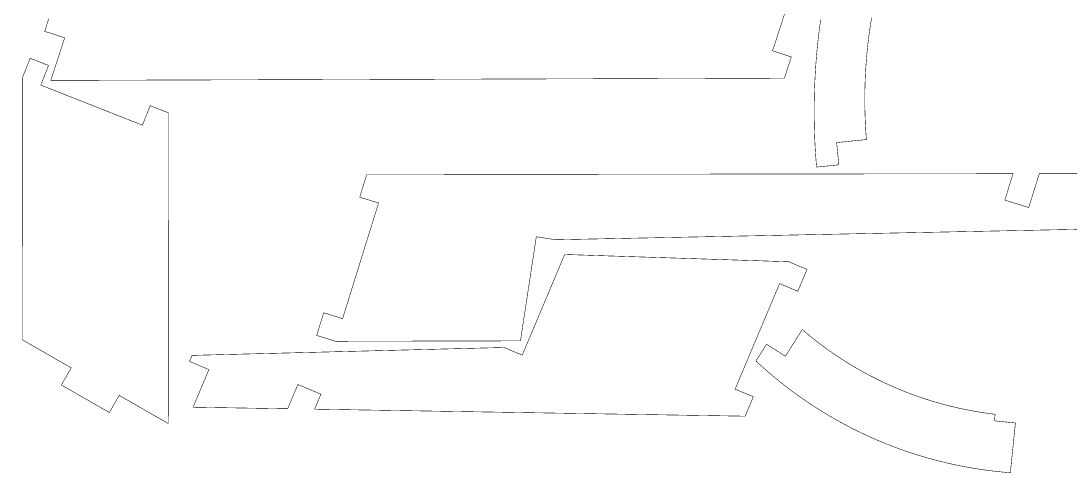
# Model space of a CAD drawing. Header units: metres. Extents: x 0 to 1595, y 0 to 995.
# Drawn here: x 0 to 798, y 0 to 344 of the extents above; entities that cross this region are included whole.
import ezdxf

# ---------------------------------------------------------------- set-up
doc = ezdxf.new("R2010")
doc.units = ezdxf.units.M

msp = doc.modelspace()

# ---------------------------------------------------------------- linework, layer by layer
for points in [[(21.2726, 345.3, 0, 0, 0), (18.1657, 335.794, 0, 0, 0), (33.3737, 330.824, 0, 0, 0), (22.8099, 298.506, 0, 0, 0), (15.2162, 294.944, 0, 0, 0), (21.0957, 309.825, 0, 0, 0), (7.14512, 315.338, 0, 0, 0), (7.14512, 315.338, 0, 0, 0), (1.26568, 300.457, 0, 0, 0), (1.06852, 101.457, 0, 0, 0), (38.3217, 80.0851, 0, 0, 0), (30.8574, 67.0742, 0, 0, 0), (67.2882, 46.1744, 0, 0, 0), (74.7524, 59.1854, 0, 0, 0), (112.006, 37.8138, 0, 0, 0), (112.239, 273.814, 0, 0, 0), (98.2888, 279.325, 0, 0, 0), (92.4093, 264.444, 0, 0, 0), (15.2162, 294.944, 0, 0, 0), (21.0957, 309.825, 0, 0, 0), (7.14512, 315.338, 0, 0, 0), (7.14512, 315.338, 0, 0, 0), (7.14512, 315.338, 0.4, 0.4, 0), (1.26568, 300.457, 0.4, 0.4, 0), (1.06852, 101.457, 0.4, 0.4, 0), (38.3217, 80.0851, 0.4, 0.4, 0), (30.8574, 67.0742, 0.4, 0.4, 0), (67.2882, 46.1744, 0.4, 0.4, 0), (74.7524, 59.1854, 0.4, 0.4, 0), (112.006, 37.8138, 0.4, 0.4, 0), (112.239, 273.814, 0.4, 0.4, 0), (98.2888, 279.325, 0.4, 0.4, 0), (92.4093, 264.444, 0.4, 0.4, 0), (15.2162, 294.944, 0.4, 0.4, 0), (21.0957, 309.825, 0.4, 0.4, 0), (7.14512, 315.338, 0.4, 0.4, 0), (7.14512, 315.338, 0.4, 0.4, 0), (1.26568, 300.457, 0, 0, 0), (1.06852, 101.457, 0, 0, 0), (38.3217, 80.0851, 0, 0, 0), (30.8574, 67.0742, 0, 0, 0), (67.2882, 46.1744, 0, 0, 0), (74.7524, 59.1854, 0, 0, 0), (112.006, 37.8138, 0, 0, 0), (112.239, 273.814, 0, 0, 0), (98.2888, 279.325, 0, 0, 0), (92.4093, 264.444, 0, 0, 0), (15.2162, 294.944, 0, 0, 0), (579.897, 300.168, 0, 0, 0), (585.179, 316.326, 0, 0, 0), (570.922, 320.986, 0, 0, 0), (599.818, 409.383, 0, 0, 0)], [(21.2726, 345.3, 0.4, 0.4, 0), (18.1657, 335.794, 0.4, 0.4, 0), (33.3737, 330.824, 0.4, 0.4, 0), (22.8099, 298.506, 0.4, 0.4, 0), (579.897, 300.168, 0.4, 0.4, 0), (585.179, 316.326, 0.4, 0.4, 0), (570.922, 320.986, 0.4, 0.4, 0), (599.818, 409.383, 0.4, 0.4, 0)], [(607.474, 344.567, 0.4, 0.4, 0), (606.989, 341.101, 0.4, 0.4, 0), (606.529, 337.633, 0.4, 0.4, 0), (606.096, 334.161, 0.4, 0.4, 0), (605.686, 330.686, 0.4, 0.4, 0), (605.3, 327.207, 0.4, 0.4, 0), (604.94, 323.726, 0.4, 0.4, 0), (604.606, 320.242, 0.4, 0.4, 0), (604.296, 316.756, 0.4, 0.4, 0), (604.01, 313.267, 0.4, 0.4, 0), (603.75, 309.775, 0.4, 0.4, 0), (603.514, 306.282, 0.4, 0.4, 0), (603.304, 302.786, 0.4, 0.4, 0), (603.118, 299.289, 0.4, 0.4, 0), (602.957, 295.789, 0.4, 0.4, 0), (602.822, 292.289, 0.4, 0.4, 0), (602.711, 288.786, 0.4, 0.4, 0), (602.626, 285.282, 0.4, 0.4, 0), (602.565, 281.776, 0.4, 0.4, 0), (602.531, 278.271, 0.4, 0.4, 0), (602.521, 274.763, 0.4, 0.4, 0), (602.536, 271.254, 0.4, 0.4, 0), (602.576, 267.746, 0.4, 0.4, 0), (602.642, 264.236, 0.4, 0.4, 0), (602.732, 260.726, 0.4, 0.4, 0), (602.847, 257.215, 0.4, 0.4, 0), (602.989, 253.704, 0.4, 0.4, 0), (603.154, 250.194, 0.4, 0.4, 0), (603.346, 246.683, 0.4, 0.4, 0), (603.563, 243.172, 0.4, 0.4, 0), (603.806, 239.662, 0.4, 0.4, 0), (604.072, 236.153, 0.4, 0.4, 0), (604.289, 233.521, 0.4, 0.4, 0), (604.365, 232.643, 0.4, 0.4, 0), (621.279, 234.349, 0.4, 0.4, 0), (619.575, 251.263, 0.4, 0.4, 0), (642.215, 253.546, 0.4, 0.4, 0), (642.108, 254.836, 0.4, 0.4, 0), (641.826, 258.711, 0.4, 0.4, 0), (641.511, 263.876, 0.4, 0.4, 0), (641.267, 269.044, 0.4, 0.4, 0), (641.093, 274.211, 0.4, 0.4, 0), (640.992, 279.376, 0.4, 0.4, 0), (640.963, 284.54, 0.4, 0.4, 0), (641.004, 289.701, 0.4, 0.4, 0), (641.117, 294.858, 0.4, 0.4, 0), (641.3, 300.013, 0.4, 0.4, 0), (641.556, 305.162, 0.4, 0.4, 0), (641.881, 310.306, 0.4, 0.4, 0), (642.278, 315.443, 0.4, 0.4, 0), (642.744, 320.574, 0.4, 0.4, 0), (643.283, 325.697, 0.4, 0.4, 0), (643.892, 330.811, 0.4, 0.4, 0), (644.569, 335.917, 0.4, 0.4, 0), (645.319, 341.013, 0.4, 0.4, 0), (646.139, 346.097, 0.4, 0.4, 0)], [(816.976, 227.674, 0, 0, 0), (773.476, 227.618, 0, 0, 0), (765.476, 201.899, 0, 0, 0), (747.333, 207.542, 0, 0, 0), (753.571, 227.594, 0, 0, 0), (262.761, 226.979, 0, 0, 0), (262.761, 226.979, 0, 0, 0), (257.415, 209.792, 0, 0, 0), (271.737, 205.336, 0, 0, 0), (244.414, 117.488, 0, 0, 0), (230.09, 121.943, 0, 0, 0), (224.744, 104.755, 0, 0, 0), (239.068, 100.3, 0, 0, 0), (379.494, 100.606, 0, 0, 0), (380.832, 89.7429, 0, 0, 0), (367.008, 95.5667, 0, 0, 0), (130.101, 89.5829, 0, 0, 0), (128.159, 84.9751, 0, 0, 0), (142.904, 78.7632, 0, 0, 0), (130.868, 50.195, 0, 0, 0), (202.678, 49.0282, 0, 0, 0), (210.443, 67.4592, 0, 0, 0), (227.953, 60.0825, 0, 0, 0), (223.156, 48.6954, 0, 0, 0), (550.111, 43.3828, 0, 0, 0), (550.111, 43.3828, 0, 0, 0), (556.324, 58.1276, 0, 0, 0), (542.5, 63.9515, 0, 0, 0), (576.278, 144.126, 0, 0, 0), (590.101, 138.303, 0, 0, 0), (597.09, 154.89, 0, 0, 0), (583.267, 160.714, 0, 0, 0), (413.057, 166.232, 0, 0, 0), (380.832, 89.7429, 0, 0, 0), (367.008, 95.5667, 0, 0, 0), (130.101, 89.5829, 0, 0, 0), (128.159, 84.9751, 0, 0, 0), (142.904, 78.7632, 0, 0, 0), (130.868, 50.195, 0, 0, 0), (202.678, 49.0282, 0, 0, 0), (210.443, 67.4592, 0, 0, 0), (227.953, 60.0825, 0, 0, 0), (223.156, 48.6954, 0, 0, 0), (550.111, 43.3828, 0, 0, 0), (550.111, 43.3828, 0, 0, 0), (550.111, 43.3828, 0.4, 0.4, 0), (556.324, 58.1276, 0.4, 0.4, 0), (542.5, 63.9515, 0.4, 0.4, 0), (576.278, 144.126, 0.4, 0.4, 0), (590.101, 138.303, 0.4, 0.4, 0), (597.09, 154.89, 0.4, 0.4, 0), (583.267, 160.714, 0.4, 0.4, 0), (413.057, 166.232, 0.4, 0.4, 0), (380.832, 89.7429, 0.4, 0.4, 0), (367.008, 95.5667, 0.4, 0.4, 0), (130.101, 89.5829, 0.4, 0.4, 0), (128.159, 84.9751, 0.4, 0.4, 0), (142.904, 78.7632, 0.4, 0.4, 0), (130.868, 50.195, 0.4, 0.4, 0), (202.678, 49.0282, 0.4, 0.4, 0), (210.443, 67.4592, 0.4, 0.4, 0), (227.953, 60.0825, 0.4, 0.4, 0), (223.156, 48.6954, 0.4, 0.4, 0), (550.111, 43.3828, 0.4, 0.4, 0), (550.111, 43.3828, 0.4, 0.4, 0), (550.111, 43.3828, 0, 0, 0), (556.324, 58.1276, 0, 0, 0), (542.5, 63.9515, 0, 0, 0), (576.278, 144.126, 0, 0, 0), (590.101, 138.303, 0, 0, 0), (597.09, 154.89, 0, 0, 0), (583.267, 160.714, 0, 0, 0), (413.057, 166.232, 0, 0, 0), (380.832, 89.7429, 0, 0, 0), (367.008, 95.5667, 0, 0, 0), (130.101, 89.5829, 0, 0, 0), (128.159, 84.9751, 0, 0, 0), (142.904, 78.7632, 0, 0, 0), (130.868, 50.195, 0, 0, 0), (202.678, 49.0282, 0, 0, 0), (210.443, 67.4592, 0, 0, 0), (227.953, 60.0825, 0, 0, 0), (223.156, 48.6954, 0, 0, 0), (550.111, 43.3828, 0, 0, 0), (550.111, 43.3828, 0, 0, 0), (556.324, 58.1276, 0, 0, 0), (570.993, 74.0826, 0, 0, 0), (573.59, 71.9239, 0, 0, 0), (576.208, 69.7944, 0, 0, 0), (578.847, 67.6942, 0, 0, 0), (581.506, 65.6238, 0, 0, 0), (584.185, 63.5826, 0, 0, 0), (586.883, 61.5712, 0, 0, 0), (589.603, 59.5897, 0, 0, 0), (592.34, 57.6382, 0, 0, 0), (595.096, 55.7165, 0, 0, 0), (597.872, 53.8251, 0, 0, 0), (600.665, 51.964, 0, 0, 0), (603.478, 50.1332, 0, 0, 0), (606.308, 48.3329, 0, 0, 0), (609.156, 46.5632, 0, 0, 0), (612.022, 44.8242, 0, 0, 0), (614.904, 43.1161, 0, 0, 0), (617.804, 41.4389, 0, 0, 0), (620.721, 39.7928, 0, 0, 0), (623.653, 38.1778, 0, 0, 0), (626.601, 36.594, 0, 0, 0), (629.567, 35.0418, 0, 0, 0), (632.547, 33.521, 0, 0, 0), (635.543, 32.0318, 0, 0, 0), (638.554, 30.5744, 0, 0, 0), (641.581, 29.1487, 0, 0, 0), (644.622, 27.7553, 0, 0, 0), (647.676, 26.3936, 0, 0, 0), (650.746, 25.0643, 0, 0, 0), (653.829, 23.7671, 0, 0, 0), (656.926, 22.5025, 0, 0, 0), (660.036, 21.2704, 0, 0, 0), (663.16, 20.0708, 0, 0, 0), (666.296, 18.904, 0, 0, 0), (669.444, 17.7701, 0, 0, 0), (672.606, 16.6693, 0, 0, 0), (675.779, 15.6015, 0, 0, 0), (678.964, 14.5668, 0, 0, 0), (682.161, 13.5657, 0, 0, 0), (685.369, 12.5978, 0, 0, 0), (688.588, 11.6634, 0, 0, 0), (691.818, 10.7628, 0, 0, 0), (695.058, 9.89594, 0, 0, 0), (698.308, 9.06293, 0, 0, 0), (701.569, 8.26389, 0, 0, 0), (704.839, 7.49903, 0, 0, 0), (708.119, 6.76833, 0, 0, 0), (711.408, 6.07206, 0, 0, 0), (714.707, 5.41015, 0, 0, 0), (718.014, 4.78276, 0, 0, 0), (721.329, 4.19011, 0, 0, 0), (724.653, 3.63226, 0, 0, 0), (727.983, 3.10926, 0, 0, 0), (731.324, 2.62131, 0, 0, 0), (734.669, 2.16851, 0, 0, 0), (738.024, 1.75088, 0, 0, 0), (741.385, 1.36871, 0, 0, 0), (744.751, 1.02192, 0, 0, 0), (748.126, 0.71072, 0, 0, 0), (750.661, 0.49957, 0, 0, 0), (751.506, 0.43522, 0, 0, 0), (755.357, 38.2394, 0, 0, 0), (739.44, 39.8614, 0, 0, 0), (739.947, 44.8356, 0, 0, 0), (739.313, 44.9094, 0, 0, 0), (737.41, 45.1436, 0, 0, 0), (734.878, 45.4753, 0, 0, 0), (732.351, 45.8304, 0, 0, 0), (729.829, 46.2089, 0, 0, 0), (727.313, 46.6107, 0, 0, 0), (724.801, 47.0358, 0, 0, 0), (722.294, 47.4839, 0, 0, 0), (719.794, 47.9553, 0, 0, 0), (717.3, 48.4497, 0, 0, 0), (714.811, 48.9671, 0, 0, 0), (712.329, 49.5074, 0, 0, 0), (709.853, 50.0706, 0, 0, 0), (707.383, 50.6564, 0, 0, 0), (704.921, 51.265, 0, 0, 0), (702.464, 51.8963, 0, 0, 0), (700.014, 52.5501, 0, 0, 0), (697.572, 53.2265, 0, 0, 0), (695.136, 53.9254, 0, 0, 0), (692.708, 54.6465, 0, 0, 0), (690.287, 55.3901, 0, 0, 0), (687.875, 56.156, 0, 0, 0), (685.469, 56.944, 0, 0, 0), (683.072, 57.7542, 0, 0, 0), (680.683, 58.5861, 0, 0, 0), (678.301, 59.4403, 0, 0, 0), (675.929, 60.3164, 0, 0, 0), (673.565, 61.2144, 0, 0, 0), (671.21, 62.1342, 0, 0, 0), (668.863, 63.0756, 0, 0, 0), (666.525, 64.0386, 0, 0, 0), (664.197, 65.0232, 0, 0, 0), (661.878, 66.0296, 0, 0, 0), (659.568, 67.0572, 0, 0, 0), (657.267, 68.1062, 0, 0, 0), (654.976, 69.1767, 0, 0, 0), (652.696, 70.2682, 0, 0, 0), (650.425, 71.3811, 0, 0, 0), (648.165, 72.515, 0, 0, 0), (645.915, 73.6701, 0, 0, 0), (643.675, 74.8461, 0, 0, 0), (641.446, 76.0429, 0, 0, 0), (639.228, 77.2608, 0, 0, 0), (637.021, 78.4993, 0, 0, 0), (634.825, 79.7587, 0, 0, 0), (632.64, 81.0388, 0, 0, 0), (630.467, 82.3393, 0, 0, 0), (628.304, 83.6604, 0, 0, 0), (626.154, 85.0019, 0, 0, 0), (624.015, 86.364, 0, 0, 0), (621.889, 87.7463, 0, 0, 0), (619.775, 89.1489, 0, 0, 0), (617.672, 90.5717, 0, 0, 0), (615.583, 92.0146, 0, 0, 0), (613.506, 93.4775, 0, 0, 0), (611.442, 94.9604, 0, 0, 0), (609.39, 96.4633, 0, 0, 0), (607.353, 97.9861, 0, 0, 0), (605.328, 99.5287, 0, 0, 0), (603.315, 101.091, 0, 0, 0), (601.317, 102.673, 0, 0, 0), (599.332, 104.275, 0, 0, 0), (597.361, 105.896, 0, 0, 0), (595.404, 107.536, 0, 0, 0), (593.946, 108.779, 0, 0, 0), (593.463, 109.196, 0, 0, 0), (593.463, 109.196, 0, 0, 0), (580.708, 88.9442, 0, 0, 0), (566.324, 98.0035, 0, 0, 0), (558.329, 85.3108, 0, 0, 0), (558.949, 84.7318, 0, 0, 0), (560.818, 83.0076, 0, 0, 0), (563.329, 80.7331, 0, 0, 0), (565.863, 78.4874, 0, 0, 0), (568.418, 76.2704, 0, 0, 0), (570.993, 74.0826, 0, 0, 0), (573.59, 71.9239, 0, 0, 0), (576.208, 69.7944, 0, 0, 0), (578.847, 67.6942, 0, 0, 0), (581.506, 65.6238, 0, 0, 0), (584.185, 63.5826, 0, 0, 0), (586.883, 61.5712, 0, 0, 0), (589.603, 59.5897, 0, 0, 0), (592.34, 57.6382, 0, 0, 0), (595.096, 55.7165, 0, 0, 0), (597.872, 53.8251, 0, 0, 0), (600.665, 51.964, 0, 0, 0), (603.478, 50.1332, 0, 0, 0), (606.308, 48.3329, 0, 0, 0), (609.156, 46.5632, 0, 0, 0), (612.022, 44.8242, 0, 0, 0), (614.904, 43.1161, 0, 0, 0), (617.804, 41.4389, 0, 0, 0), (620.721, 39.7928, 0, 0, 0), (623.653, 38.1778, 0, 0, 0), (626.601, 36.594, 0, 0, 0), (629.567, 35.0418, 0, 0, 0), (632.547, 33.521, 0, 0, 0), (635.543, 32.0318, 0, 0, 0), (638.554, 30.5744, 0, 0, 0), (641.581, 29.1487, 0, 0, 0), (644.622, 27.7553, 0, 0, 0), (647.676, 26.3936, 0, 0, 0), (650.746, 25.0643, 0, 0, 0), (653.829, 23.7671, 0, 0, 0), (656.926, 22.5025, 0, 0, 0), (660.036, 21.2704, 0, 0, 0), (663.16, 20.0708, 0, 0, 0), (666.296, 18.904, 0, 0, 0), (669.444, 17.7701, 0, 0, 0), (672.606, 16.6693, 0, 0, 0), (675.779, 15.6015, 0, 0, 0), (678.964, 14.5668, 0, 0, 0), (682.161, 13.5657, 0, 0, 0), (685.369, 12.5978, 0, 0, 0), (688.588, 11.6634, 0, 0, 0), (691.818, 10.7628, 0, 0, 0), (695.058, 9.89594, 0, 0, 0), (698.308, 9.06293, 0, 0, 0), (701.569, 8.26389, 0, 0, 0), (704.839, 7.49903, 0, 0, 0), (708.119, 6.76833, 0, 0, 0), (711.408, 6.07206, 0, 0, 0), (714.707, 5.41015, 0, 0, 0), (718.014, 4.78276, 0, 0, 0), (721.329, 4.19011, 0, 0, 0), (724.653, 3.63226, 0, 0, 0), (727.983, 3.10926, 0, 0, 0), (731.324, 2.62131, 0, 0, 0), (734.669, 2.16851, 0, 0, 0), (738.024, 1.75088, 0, 0, 0), (741.385, 1.36871, 0, 0, 0), (744.751, 1.02192, 0, 0, 0), (748.126, 0.71072, 0, 0, 0), (750.661, 0.49957, 0, 0, 0), (751.506, 0.43522, 0, 0, 0), (755.357, 38.2394, 0, 0, 0), (739.44, 39.8614, 0, 0, 0), (739.947, 44.8356, 0, 0, 0), (739.313, 44.9094, 0, 0, 0), (737.41, 45.1436, 0, 0, 0), (734.878, 45.4753, 0, 0, 0), (732.351, 45.8304, 0, 0, 0), (729.829, 46.2089, 0, 0, 0), (727.313, 46.6107, 0, 0, 0), (724.801, 47.0358, 0, 0, 0), (722.294, 47.4839, 0, 0, 0), (719.794, 47.9553, 0, 0, 0), (717.3, 48.4497, 0, 0, 0), (714.811, 48.9671, 0, 0, 0), (712.329, 49.5074, 0, 0, 0), (709.853, 50.0706, 0, 0, 0), (707.383, 50.6564, 0, 0, 0), (704.921, 51.265, 0, 0, 0), (702.464, 51.8963, 0, 0, 0), (700.014, 52.5501, 0, 0, 0), (697.572, 53.2265, 0, 0, 0), (695.136, 53.9254, 0, 0, 0), (692.708, 54.6465, 0, 0, 0), (690.287, 55.3901, 0, 0, 0), (687.875, 56.156, 0, 0, 0), (685.469, 56.944, 0, 0, 0), (683.072, 57.7542, 0, 0, 0), (680.683, 58.5861, 0, 0, 0), (678.301, 59.4403, 0, 0, 0), (675.929, 60.3164, 0, 0, 0), (673.565, 61.2144, 0, 0, 0), (671.21, 62.1342, 0, 0, 0), (668.863, 63.0756, 0, 0, 0), (666.525, 64.0386, 0, 0, 0), (664.197, 65.0232, 0, 0, 0), (661.878, 66.0296, 0, 0, 0), (659.568, 67.0572, 0, 0, 0), (657.267, 68.1062, 0, 0, 0), (654.976, 69.1767, 0, 0, 0), (652.696, 70.2682, 0, 0, 0), (650.425, 71.3811, 0, 0, 0), (648.165, 72.515, 0, 0, 0), (645.915, 73.6701, 0, 0, 0), (643.675, 74.8461, 0, 0, 0), (641.446, 76.0429, 0, 0, 0), (639.228, 77.2608, 0, 0, 0), (637.021, 78.4993, 0, 0, 0), (634.825, 79.7587, 0, 0, 0), (632.64, 81.0388, 0, 0, 0), (630.467, 82.3393, 0, 0, 0), (628.304, 83.6604, 0, 0, 0), (626.154, 85.0019, 0, 0, 0), (624.015, 86.364, 0, 0, 0), (621.889, 87.7463, 0, 0, 0), (619.775, 89.1489, 0, 0, 0), (617.672, 90.5717, 0, 0, 0), (615.583, 92.0146, 0, 0, 0), (613.506, 93.4775, 0, 0, 0), (611.442, 94.9604, 0, 0, 0), (609.39, 96.4633, 0, 0, 0), (607.353, 97.9861, 0, 0, 0), (605.328, 99.5287, 0, 0, 0), (603.315, 101.091, 0, 0, 0), (601.317, 102.673, 0, 0, 0), (599.332, 104.275, 0, 0, 0), (597.361, 105.896, 0, 0, 0), (595.404, 107.536, 0, 0, 0), (593.946, 108.779, 0, 0, 0), (593.463, 109.196, 0, 0, 0), (593.463, 109.196, 0, 0, 0), (593.463, 109.196, 0.4, 0.4, 0), (580.708, 88.9442, 0.4, 0.4, 0), (566.324, 98.0035, 0.4, 0.4, 0), (558.329, 85.3108, 0.4, 0.4, 0), (558.949, 84.7318, 0.4, 0.4, 0), (560.818, 83.0076, 0.4, 0.4, 0), (563.329, 80.7331, 0.4, 0.4, 0), (565.863, 78.4874, 0.4, 0.4, 0), (568.418, 76.2704, 0.4, 0.4, 0), (570.993, 74.0826, 0.4, 0.4, 0), (573.59, 71.9239, 0.4, 0.4, 0), (576.208, 69.7944, 0.4, 0.4, 0), (578.847, 67.6942, 0.4, 0.4, 0), (581.506, 65.6238, 0.4, 0.4, 0), (584.185, 63.5826, 0.4, 0.4, 0), (586.883, 61.5712, 0.4, 0.4, 0), (589.603, 59.5897, 0.4, 0.4, 0), (592.34, 57.6382, 0.4, 0.4, 0), (595.096, 55.7165, 0.4, 0.4, 0), (597.872, 53.8251, 0.4, 0.4, 0), (600.665, 51.964, 0.4, 0.4, 0), (603.478, 50.1332, 0.4, 0.4, 0), (606.308, 48.3329, 0.4, 0.4, 0), (609.156, 46.5632, 0.4, 0.4, 0), (612.022, 44.8242, 0.4, 0.4, 0), (614.904, 43.1161, 0.4, 0.4, 0), (617.804, 41.4389, 0.4, 0.4, 0), (620.721, 39.7928, 0.4, 0.4, 0), (623.653, 38.1778, 0.4, 0.4, 0), (626.601, 36.594, 0.4, 0.4, 0), (629.567, 35.0418, 0.4, 0.4, 0), (632.547, 33.521, 0.4, 0.4, 0), (635.543, 32.0318, 0.4, 0.4, 0), (638.554, 30.5744, 0.4, 0.4, 0), (641.581, 29.1487, 0.4, 0.4, 0), (644.622, 27.7553, 0.4, 0.4, 0), (647.676, 26.3936, 0.4, 0.4, 0), (650.746, 25.0643, 0.4, 0.4, 0), (653.829, 23.7671, 0.4, 0.4, 0), (656.926, 22.5025, 0.4, 0.4, 0), (660.036, 21.2704, 0.4, 0.4, 0), (663.16, 20.0708, 0.4, 0.4, 0), (666.296, 18.904, 0.4, 0.4, 0), (669.444, 17.7701, 0.4, 0.4, 0), (672.606, 16.6693, 0.4, 0.4, 0), (675.779, 15.6015, 0.4, 0.4, 0), (678.964, 14.5668, 0.4, 0.4, 0), (682.161, 13.5657, 0.4, 0.4, 0), (685.369, 12.5978, 0.4, 0.4, 0), (688.588, 11.6634, 0.4, 0.4, 0), (691.818, 10.7628, 0.4, 0.4, 0), (695.058, 9.89594, 0.4, 0.4, 0), (698.308, 9.06293, 0.4, 0.4, 0), (701.569, 8.26389, 0.4, 0.4, 0), (704.839, 7.49903, 0.4, 0.4, 0), (708.119, 6.76833, 0.4, 0.4, 0), (711.408, 6.07206, 0.4, 0.4, 0), (714.707, 5.41015, 0.4, 0.4, 0), (718.014, 4.78276, 0.4, 0.4, 0), (721.329, 4.19011, 0.4, 0.4, 0), (724.653, 3.63226, 0.4, 0.4, 0), (727.983, 3.10926, 0.4, 0.4, 0), (731.324, 2.62131, 0.4, 0.4, 0), (734.669, 2.16851, 0.4, 0.4, 0), (738.024, 1.75088, 0.4, 0.4, 0), (741.385, 1.36871, 0.4, 0.4, 0), (744.751, 1.02192, 0.4, 0.4, 0), (748.126, 0.71072, 0.4, 0.4, 0), (750.661, 0.49957, 0.4, 0.4, 0), (751.506, 0.43522, 0.4, 0.4, 0), (755.357, 38.2394, 0.4, 0.4, 0), (739.44, 39.8614, 0.4, 0.4, 0), (739.947, 44.8356, 0.4, 0.4, 0), (739.313, 44.9094, 0.4, 0.4, 0), (737.41, 45.1436, 0.4, 0.4, 0), (734.878, 45.4753, 0.4, 0.4, 0), (732.351, 45.8304, 0.4, 0.4, 0), (729.829, 46.2089, 0.4, 0.4, 0), (727.313, 46.6107, 0.4, 0.4, 0), (724.801, 47.0358, 0.4, 0.4, 0), (722.294, 47.4839, 0.4, 0.4, 0), (719.794, 47.9553, 0.4, 0.4, 0), (717.3, 48.4497, 0.4, 0.4, 0), (714.811, 48.9671, 0.4, 0.4, 0), (712.329, 49.5074, 0.4, 0.4, 0), (709.853, 50.0706, 0.4, 0.4, 0), (707.383, 50.6564, 0.4, 0.4, 0), (704.921, 51.265, 0.4, 0.4, 0), (702.464, 51.8963, 0.4, 0.4, 0), (700.014, 52.5501, 0.4, 0.4, 0), (697.572, 53.2265, 0.4, 0.4, 0), (695.136, 53.9254, 0.4, 0.4, 0), (692.708, 54.6465, 0.4, 0.4, 0), (690.287, 55.3901, 0.4, 0.4, 0), (687.875, 56.156, 0.4, 0.4, 0), (685.469, 56.944, 0.4, 0.4, 0), (683.072, 57.7542, 0.4, 0.4, 0), (680.683, 58.5861, 0.4, 0.4, 0), (678.301, 59.4403, 0.4, 0.4, 0), (675.929, 60.3164, 0.4, 0.4, 0), (673.565, 61.2144, 0.4, 0.4, 0), (671.21, 62.1342, 0.4, 0.4, 0), (668.863, 63.0756, 0.4, 0.4, 0), (666.525, 64.0386, 0.4, 0.4, 0), (664.197, 65.0232, 0.4, 0.4, 0), (661.878, 66.0296, 0.4, 0.4, 0), (659.568, 67.0572, 0.4, 0.4, 0), (657.267, 68.1062, 0.4, 0.4, 0), (654.976, 69.1767, 0.4, 0.4, 0), (652.696, 70.2682, 0.4, 0.4, 0), (650.425, 71.3811, 0.4, 0.4, 0), (648.165, 72.515, 0.4, 0.4, 0), (645.915, 73.6701, 0.4, 0.4, 0), (643.675, 74.8461, 0.4, 0.4, 0), (641.446, 76.0429, 0.4, 0.4, 0), (639.228, 77.2608, 0.4, 0.4, 0), (637.021, 78.4993, 0.4, 0.4, 0), (634.825, 79.7587, 0.4, 0.4, 0), (632.64, 81.0388, 0.4, 0.4, 0), (630.467, 82.3393, 0.4, 0.4, 0), (628.304, 83.6604, 0.4, 0.4, 0), (626.154, 85.0019, 0.4, 0.4, 0), (624.015, 86.364, 0.4, 0.4, 0), (621.889, 87.7463, 0.4, 0.4, 0), (619.775, 89.1489, 0.4, 0.4, 0), (617.672, 90.5717, 0.4, 0.4, 0), (615.583, 92.0146, 0.4, 0.4, 0), (613.506, 93.4775, 0.4, 0.4, 0), (611.442, 94.9604, 0.4, 0.4, 0), (609.39, 96.4633, 0.4, 0.4, 0), (607.353, 97.9861, 0.4, 0.4, 0), (605.328, 99.5287, 0.4, 0.4, 0), (603.315, 101.091, 0.4, 0.4, 0), (601.317, 102.673, 0.4, 0.4, 0), (599.332, 104.275, 0.4, 0.4, 0), (597.361, 105.896, 0.4, 0.4, 0), (595.404, 107.536, 0.4, 0.4, 0), (593.946, 108.779, 0.4, 0.4, 0), (593.463, 109.196, 0.4, 0.4, 0), (593.463, 109.196, 0.4, 0.4, 0), (593.463, 109.196, 0, 0, 0), (580.708, 88.9442, 0, 0, 0), (566.324, 98.0035, 0, 0, 0), (558.329, 85.3108, 0, 0, 0), (558.949, 84.7318, 0, 0, 0), (560.818, 83.0076, 0, 0, 0), (563.329, 80.7331, 0, 0, 0), (565.863, 78.4874, 0, 0, 0), (568.418, 76.2704, 0, 0, 0), (570.993, 74.0826, 0, 0, 0), (573.59, 71.9239, 0, 0, 0), (576.208, 69.7944, 0, 0, 0), (578.847, 67.6942, 0, 0, 0), (581.506, 65.6238, 0, 0, 0), (584.185, 63.5826, 0, 0, 0), (586.883, 61.5712, 0, 0, 0), (589.603, 59.5897, 0, 0, 0), (592.34, 57.6382, 0, 0, 0), (595.096, 55.7165, 0, 0, 0), (597.872, 53.8251, 0, 0, 0), (600.665, 51.964, 0, 0, 0), (603.478, 50.1332, 0, 0, 0), (606.308, 48.3329, 0, 0, 0), (609.156, 46.5632, 0, 0, 0), (612.022, 44.8242, 0, 0, 0), (614.904, 43.1161, 0, 0, 0), (617.804, 41.4389, 0, 0, 0), (620.721, 39.7928, 0, 0, 0), (623.653, 38.1778, 0, 0, 0), (626.601, 36.594, 0, 0, 0), (629.567, 35.0418, 0, 0, 0), (632.547, 33.521, 0, 0, 0), (635.543, 32.0318, 0, 0, 0), (638.554, 30.5744, 0, 0, 0), (641.581, 29.1487, 0, 0, 0), (644.622, 27.7553, 0, 0, 0), (647.676, 26.3936, 0, 0, 0), (650.746, 25.0643, 0, 0, 0), (653.829, 23.7671, 0, 0, 0), (656.926, 22.5025, 0, 0, 0), (660.036, 21.2704, 0, 0, 0), (663.16, 20.0708, 0, 0, 0), (666.296, 18.904, 0, 0, 0), (669.444, 17.7701, 0, 0, 0), (672.606, 16.6693, 0, 0, 0), (675.779, 15.6015, 0, 0, 0), (678.964, 14.5668, 0, 0, 0), (682.161, 13.5657, 0, 0, 0), (685.369, 12.5978, 0, 0, 0), (688.588, 11.6634, 0, 0, 0), (691.818, 10.7628, 0, 0, 0), (695.058, 9.89594, 0, 0, 0), (698.308, 9.06293, 0, 0, 0), (701.569, 8.26389, 0, 0, 0), (704.839, 7.49903, 0, 0, 0), (708.119, 6.76833, 0, 0, 0), (711.408, 6.07206, 0, 0, 0), (714.707, 5.41015, 0, 0, 0), (718.014, 4.78276, 0, 0, 0), (721.329, 4.19011, 0, 0, 0), (724.653, 3.63226, 0, 0, 0), (727.983, 3.10926, 0, 0, 0), (731.324, 2.62131, 0, 0, 0), (734.669, 2.16851, 0, 0, 0), (738.024, 1.75088, 0, 0, 0), (741.385, 1.36871, 0, 0, 0), (744.751, 1.02192, 0, 0, 0), (748.126, 0.71072, 0, 0, 0), (750.661, 0.49957, 0, 0, 0), (751.506, 0.43522, 0, 0, 0), (755.357, 38.2394, 0, 0, 0), (739.44, 39.8614, 0, 0, 0), (739.947, 44.8356, 0, 0, 0), (739.313, 44.9094, 0, 0, 0), (737.41, 45.1436, 0, 0, 0), (734.878, 45.4753, 0, 0, 0), (732.351, 45.8304, 0, 0, 0), (729.829, 46.2089, 0, 0, 0), (727.313, 46.6107, 0, 0, 0), (724.801, 47.0358, 0, 0, 0), (722.294, 47.4839, 0, 0, 0), (719.794, 47.9553, 0, 0, 0), (717.3, 48.4497, 0, 0, 0), (714.811, 48.9671, 0, 0, 0), (712.329, 49.5074, 0, 0, 0), (709.853, 50.0706, 0, 0, 0), (707.383, 50.6564, 0, 0, 0), (704.921, 51.265, 0, 0, 0), (702.464, 51.8963, 0, 0, 0), (700.014, 52.5501, 0, 0, 0), (697.572, 53.2265, 0, 0, 0), (695.136, 53.9254, 0, 0, 0), (692.708, 54.6465, 0, 0, 0), (690.287, 55.3901, 0, 0, 0), (687.875, 56.156, 0, 0, 0), (685.469, 56.944, 0, 0, 0), (683.072, 57.7542, 0, 0, 0), (680.683, 58.5861, 0, 0, 0), (678.301, 59.4403, 0, 0, 0), (675.929, 60.3164, 0, 0, 0), (673.565, 61.2144, 0, 0, 0), (671.21, 62.1342, 0, 0, 0), (668.863, 63.0756, 0, 0, 0), (666.525, 64.0386, 0, 0, 0), (664.197, 65.0232, 0, 0, 0), (661.878, 66.0296, 0, 0, 0), (659.568, 67.0572, 0, 0, 0), (657.267, 68.1062, 0, 0, 0), (654.976, 69.1767, 0, 0, 0), (652.696, 70.2682, 0, 0, 0), (650.425, 71.3811, 0, 0, 0), (648.165, 72.515, 0, 0, 0), (645.915, 73.6701, 0, 0, 0), (643.675, 74.8461, 0, 0, 0), (641.446, 76.0429, 0, 0, 0), (639.228, 77.2608, 0, 0, 0), (637.021, 78.4993, 0, 0, 0), (634.825, 79.7587, 0, 0, 0), (632.64, 81.0388, 0, 0, 0), (630.467, 82.3393, 0, 0, 0), (628.304, 83.6604, 0, 0, 0), (626.154, 85.0019, 0, 0, 0), (624.015, 86.364, 0, 0, 0), (621.889, 87.7463, 0, 0, 0), (619.775, 89.1489, 0, 0, 0), (617.672, 90.5717, 0, 0, 0), (615.583, 92.0146, 0, 0, 0), (613.506, 93.4775, 0, 0, 0), (611.442, 94.9604, 0, 0, 0), (609.39, 96.4633, 0, 0, 0), (607.353, 97.9861, 0, 0, 0), (605.328, 99.5287, 0, 0, 0), (603.315, 101.091, 0, 0, 0), (601.317, 102.673, 0, 0, 0), (599.332, 104.275, 0, 0, 0), (597.361, 105.896, 0, 0, 0), (595.404, 107.536, 0, 0, 0), (593.946, 108.779, 0, 0, 0), (593.463, 109.196, 0, 0, 0), (593.463, 109.196, 0, 0, 0), (580.708, 88.9442, 0, 0, 0), (566.324, 98.0035, 0, 0, 0), (558.329, 85.3108, 0, 0, 0), (558.949, 84.7318, 0, 0, 0), (560.818, 83.0076, 0, 0, 0), (563.329, 80.7331, 0, 0, 0), (565.863, 78.4874, 0, 0, 0), (568.418, 76.2704, 0, 0, 0), (570.993, 74.0826, 0, 0, 0), (556.324, 58.1276, 0, 0, 0), (542.5, 63.9515, 0, 0, 0), (576.278, 144.126, 0, 0, 0), (590.101, 138.303, 0, 0, 0), (597.09, 154.89, 0, 0, 0), (583.267, 160.714, 0, 0, 0), (413.057, 166.232, 0, 0, 0), (380.832, 89.7429, 0, 0, 0), (367.008, 95.5667, 0, 0, 0), (130.101, 89.5829, 0, 0, 0), (128.159, 84.9751, 0, 0, 0), (142.904, 78.7632, 0, 0, 0), (130.868, 50.195, 0, 0, 0), (202.678, 49.0282, 0, 0, 0), (210.443, 67.4592, 0, 0, 0), (227.953, 60.0825, 0, 0, 0), (223.156, 48.6954, 0, 0, 0), (550.111, 43.3828, 0, 0, 0), (550.111, 43.3828, 0, 0, 0), (556.324, 58.1276, 0, 0, 0), (542.5, 63.9515, 0, 0, 0), (576.278, 144.126, 0, 0, 0), (590.101, 138.303, 0, 0, 0), (597.09, 154.89, 0, 0, 0), (583.267, 160.714, 0, 0, 0), (413.057, 166.232, 0, 0, 0), (380.832, 89.7429, 0, 0, 0), (379.494, 100.606, 0, 0, 0), (391.528, 179.696, 0, 0, 0), (406.357, 177.439, 0, 0, 0), (820.671, 185.681, 0, 0, 0)], [(816.976, 227.674, 0, 0, 0), (773.476, 227.618, 0, 0, 0), (765.476, 201.899, 0, 0, 0), (747.333, 207.542, 0, 0, 0), (753.571, 227.594, 0, 0, 0), (262.761, 226.979, 0, 0, 0), (262.761, 226.979, 0, 0, 0), (262.761, 226.979, 0.4, 0.4, 0), (257.415, 209.792, 0.4, 0.4, 0), (271.737, 205.336, 0.4, 0.4, 0), (244.414, 117.488, 0.4, 0.4, 0), (230.09, 121.943, 0.4, 0.4, 0), (224.744, 104.755, 0.4, 0.4, 0), (239.068, 100.3, 0.4, 0.4, 0), (379.494, 100.606, 0.4, 0.4, 0), (391.528, 179.696, 0.4, 0.4, 0), (406.357, 177.439, 0.4, 0.4, 0), (820.671, 185.681, 0.4, 0.4, 0)], [(816.976, 227.674, 0.4, 0.4, 0), (773.476, 227.618, 0.4, 0.4, 0), (765.476, 201.899, 0.4, 0.4, 0), (747.333, 207.542, 0.4, 0.4, 0), (753.571, 227.594, 0.4, 0.4, 0), (262.761, 226.979, 0.4, 0.4, 0), (262.761, 226.979, 0.4, 0.4, 0), (262.761, 226.979, 0, 0, 0), (257.415, 209.792, 0, 0, 0), (271.737, 205.336, 0, 0, 0), (244.414, 117.488, 0, 0, 0), (230.09, 121.943, 0, 0, 0), (224.744, 104.755, 0, 0, 0), (239.068, 100.3, 0, 0, 0), (379.494, 100.606, 0, 0, 0), (391.528, 179.696, 0, 0, 0), (406.357, 177.439, 0, 0, 0), (820.671, 185.681, 0, 0, 0)]]:
    msp.add_lwpolyline(points, format="xyseb")

doc.saveas('drawing.dxf')
